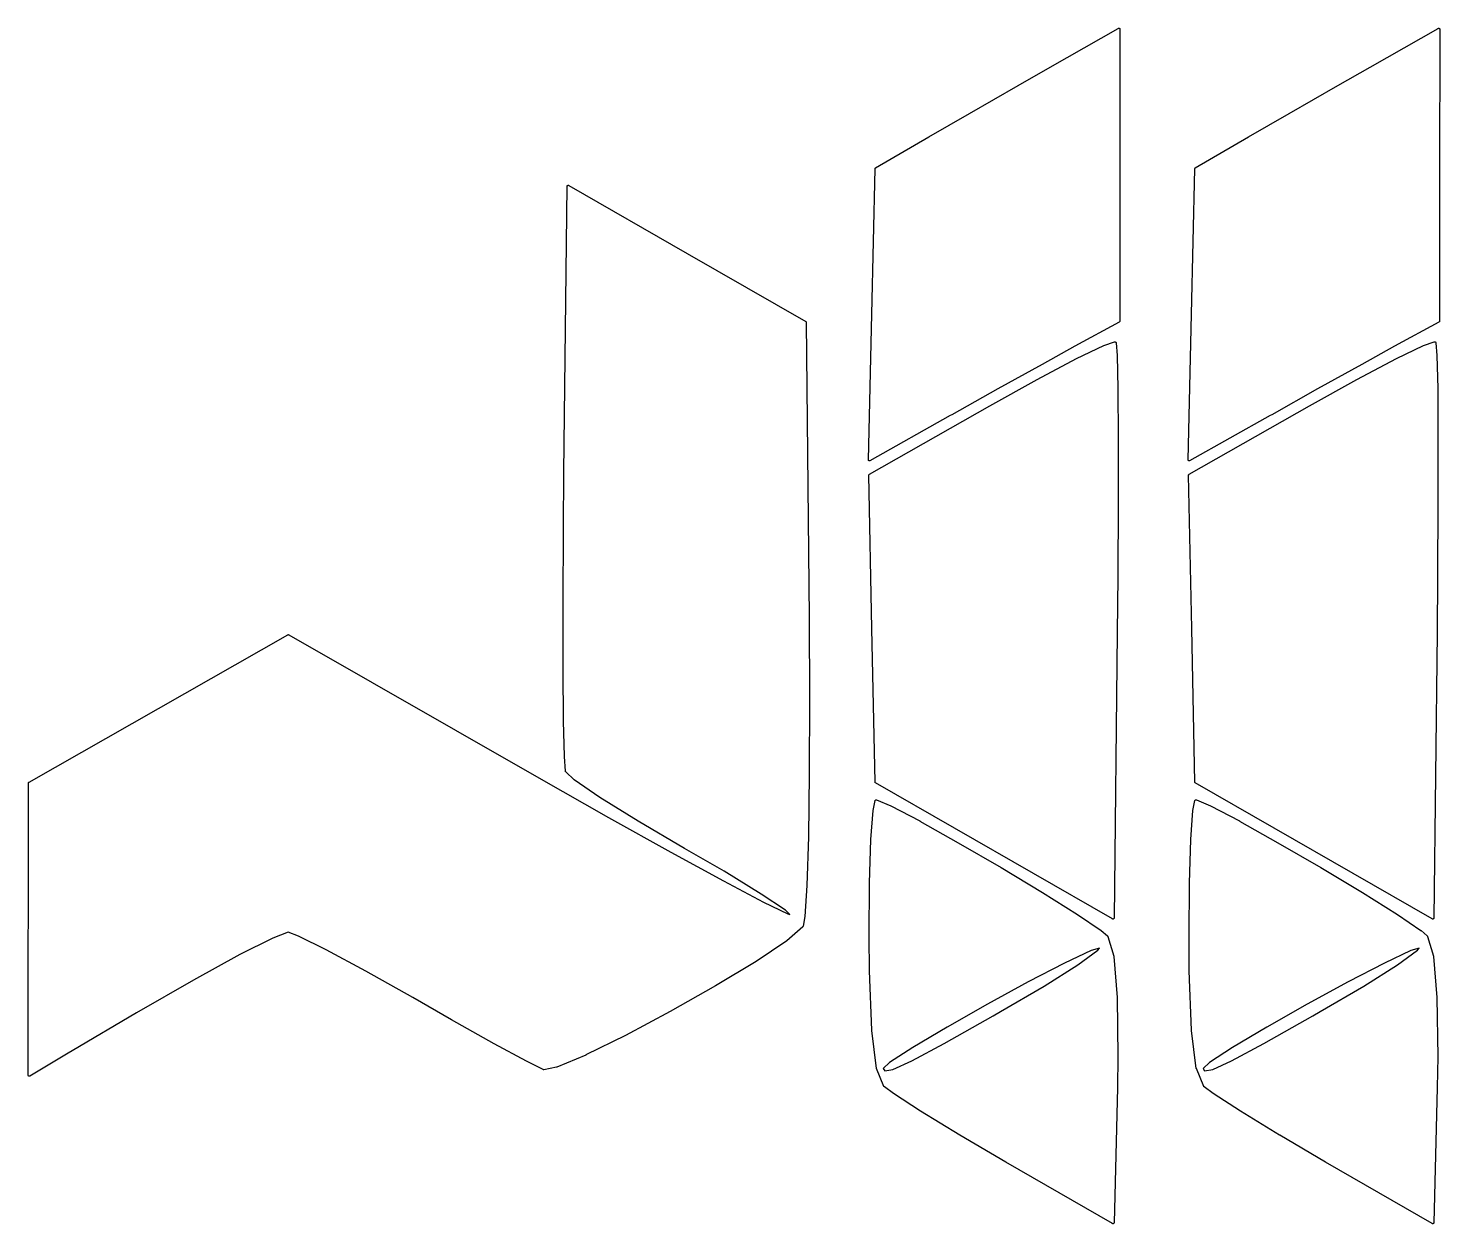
# Model space of a CAD drawing. Header units: inches. Extents: x 37 to 422, y 22 to 313.
# Drawn here: x 132.61 to 152.79, y 246.06 to 263.16 of the extents above; entities that cross this region are included whole.
import ezdxf

# ---------------------------------------------------------------- set-up
doc = ezdxf.new("R2010")
doc.units = ezdxf.units.IN
doc.header["$MEASUREMENT"] = 0
doc.layers.add('Etching', color=142, linetype='Continuous')

msp = doc.modelspace()

# ---------------------------------------------------------------- linework, layer by layer
at = {"layer": 'Etching', "linetype": 'Continuous'}
for p, q in [((147.227, 262.601), (148.199, 263.155)), ((148.199, 263.155), (148.202, 263.156)), ((148.202, 263.156), (148.205, 263.156)), ((148.205, 263.156), (148.205, 263.157)), ((148.205, 263.157), (148.208, 263.156)), ((148.205, 263.156), (148.205, 263.156)), ((148.208, 263.156), (148.211, 263.156)), ((148.211, 263.156), (148.211, 263.156)), ((148.211, 263.156), (148.211, 263.156)), ((148.211, 263.156), (148.214, 263.156)), ((148.214, 263.156), (148.214, 263.155)), ((148.214, 263.155), (148.214, 263.155)), ((148.214, 263.155), (148.214, 263.155)), ((148.214, 263.155), (148.217, 263.153)), ((148.217, 263.153), (148.22, 263.151)), ((148.22, 263.151), (148.22, 263.151)), ((148.22, 263.151), (148.22, 263.151)), ((148.22, 263.151), (148.22, 263.149)), ((148.22, 263.149), (148.223, 263.147)), ((148.223, 263.142), (148.22, 261.055)), ((148.223, 263.147), (148.223, 263.147)), ((148.223, 263.147), (148.223, 263.147)), ((148.223, 263.147), (148.223, 263.144)), ((148.223, 263.144), (148.223, 263.142)), ((151.799, 262.601), (152.771, 263.155)), ((152.771, 263.155), (152.774, 263.156)), ((152.774, 263.156), (152.777, 263.156)), ((152.777, 263.156), (152.777, 263.157)), ((152.777, 263.157), (152.78, 263.156)), ((152.777, 263.156), (152.777, 263.156)), ((152.78, 263.156), (152.783, 263.156)), ((152.783, 263.156), (152.783, 263.156)), ((152.783, 263.156), (152.783, 263.156)), ((152.783, 263.156), (152.786, 263.156)), ((152.786, 263.156), (152.786, 263.155)), ((152.786, 263.155), (152.786, 263.155)), ((152.786, 263.155), (152.786, 263.155)), ((152.786, 263.155), (152.789, 263.153)), ((152.789, 263.153), (152.792, 263.151)), ((152.792, 263.151), (152.792, 263.151)), ((152.792, 263.151), (152.792, 263.151)), ((152.792, 263.151), (152.792, 263.149)), ((152.792, 263.149), (152.795, 263.147)), ((152.795, 263.142), (152.792, 261.055)), ((152.795, 263.147), (152.795, 263.147)), ((152.795, 263.147), (152.795, 263.147)), ((152.795, 263.147), (152.795, 263.144)), ((152.795, 263.144), (152.795, 263.142)), ((146.765, 262.337), (147.227, 262.601)), ((147.227, 262.601), (147.227, 262.601)), ((147.227, 262.601), (147.227, 262.601)), ((151.337, 262.337), (151.799, 262.601)), ((151.799, 262.601), (151.799, 262.601)), ((151.799, 262.601), (151.799, 262.601)), ((146.072, 261.939), (146.765, 262.337)), ((146.765, 262.337), (146.765, 262.337)), ((146.765, 262.337), (146.765, 262.337)), ((150.644, 261.939), (151.337, 262.337)), ((151.337, 262.337), (151.337, 262.337)), ((151.337, 262.337), (151.337, 262.337)), ((145.49, 261.604), (146.072, 261.939)), ((146.072, 261.939), (146.072, 261.939)), ((146.072, 261.939), (146.072, 261.939)), ((150.062, 261.604), (150.644, 261.939)), ((150.644, 261.939), (150.644, 261.939)), ((150.644, 261.939), (150.644, 261.939)), ((144.728, 261.16), (145.49, 261.603)), ((145.49, 261.603), (145.49, 261.604)), ((145.49, 261.603), (145.49, 261.603)), ((149.3, 261.16), (150.062, 261.603)), ((150.062, 261.603), (150.062, 261.604)), ((150.062, 261.603), (150.062, 261.603)), ((144.674, 259.067), (144.722, 261.147)), ((144.722, 261.152), (144.725, 261.154)), ((144.722, 261.149), (144.722, 261.152)), ((144.722, 261.152), (144.722, 261.152)), ((144.722, 261.152), (144.722, 261.152)), ((144.722, 261.147), (144.722, 261.149)), ((144.725, 261.157), (144.728, 261.158)), ((144.725, 261.156), (144.725, 261.157)), ((144.725, 261.154), (144.725, 261.156)), ((144.725, 261.156), (144.725, 261.156)), ((144.728, 261.158), (144.728, 261.16)), ((149.246, 259.067), (149.294, 261.147)), ((149.294, 261.152), (149.297, 261.154)), ((149.294, 261.149), (149.294, 261.152)), ((149.294, 261.152), (149.294, 261.152)), ((149.294, 261.152), (149.294, 261.152)), ((149.294, 261.147), (149.294, 261.149)), ((149.297, 261.157), (149.3, 261.158)), ((149.297, 261.156), (149.297, 261.157)), ((149.297, 261.154), (149.297, 261.156)), ((149.297, 261.156), (149.297, 261.156)), ((149.3, 261.158), (149.3, 261.16)), ((148.22, 261.055), (148.22, 261.055)), ((148.22, 261.055), (148.22, 258.968)), ((152.792, 261.055), (152.792, 261.055)), ((152.792, 261.055), (152.792, 258.968)), ((140.273, 256.803), (140.318, 260.897)), ((140.318, 260.902), (140.321, 260.903)), ((140.318, 260.9), (140.318, 260.902)), ((140.318, 260.897), (140.318, 260.9)), ((140.321, 260.907), (140.324, 260.909)), ((140.321, 260.905), (140.321, 260.907)), ((140.321, 260.907), (140.321, 260.907)), ((140.321, 260.907), (140.321, 260.907)), ((140.321, 260.903), (140.321, 260.905)), ((140.321, 260.903), (140.321, 260.903)), ((140.324, 260.909), (140.327, 260.91)), ((140.327, 260.91), (140.33, 260.911)), ((140.327, 260.91), (140.327, 260.91)), ((140.327, 260.91), (140.327, 260.91)), ((140.33, 260.911), (140.33, 260.912)), ((140.33, 260.912), (140.33, 260.912)), ((140.33, 260.912), (140.33, 260.912)), ((140.33, 260.912), (140.333, 260.912)), ((140.333, 260.912), (140.336, 260.912)), ((140.336, 260.912), (140.336, 260.912)), ((140.336, 260.912), (140.336, 260.912)), ((140.336, 260.912), (140.339, 260.911)), ((140.339, 260.911), (140.342, 260.91)), ((140.342, 260.91), (142.034, 259.938)), ((142.034, 259.938), (143.729, 258.965)), ((143.729, 258.965), (143.729, 258.964)), ((143.729, 258.964), (143.732, 258.962)), ((143.732, 258.962), (143.732, 258.962)), ((143.732, 258.962), (143.732, 258.962)), ((143.732, 258.962), (143.732, 258.96)), ((143.732, 258.96), (143.735, 258.958)), ((143.735, 258.958), (143.735, 258.958)), ((143.735, 258.958), (143.735, 258.958)), ((143.735, 258.958), (143.735, 258.956)), ((143.735, 258.956), (143.735, 258.953)), ((143.735, 258.953), (143.777, 254.727)), ((144.626, 256.986), (144.674, 259.067)), ((144.674, 259.067), (144.674, 259.067)), ((148.211, 258.955), (147.578, 258.609)), ((148.214, 258.957), (148.211, 258.955)), ((148.211, 258.955), (148.211, 258.955)), ((148.211, 258.955), (148.211, 258.955)), ((148.217, 258.959), (148.214, 258.957)), ((148.22, 258.963), (148.217, 258.961)), ((148.217, 258.961), (148.217, 258.959)), ((148.217, 258.959), (148.217, 258.959)), ((148.217, 258.959), (148.217, 258.959)), ((148.22, 258.968), (148.22, 258.968)), ((148.22, 258.968), (148.22, 258.968)), ((148.22, 258.968), (148.22, 258.965)), ((148.22, 258.965), (148.22, 258.963)), ((148.22, 258.963), (148.22, 258.963)), ((148.22, 258.963), (148.22, 258.963)), ((149.198, 256.986), (149.246, 259.067)), ((149.246, 259.067), (149.246, 259.067)), ((152.783, 258.955), (152.15, 258.609)), ((152.786, 258.957), (152.783, 258.955)), ((152.783, 258.955), (152.783, 258.955)), ((152.783, 258.955), (152.783, 258.955)), ((152.789, 258.959), (152.786, 258.957)), ((152.792, 258.963), (152.789, 258.961)), ((152.789, 258.961), (152.789, 258.959)), ((152.789, 258.959), (152.789, 258.959)), ((152.789, 258.959), (152.789, 258.959)), ((152.792, 258.968), (152.792, 258.968)), ((152.792, 258.968), (152.792, 258.968)), ((152.792, 258.968), (152.792, 258.965)), ((152.792, 258.965), (152.792, 258.963)), ((152.792, 258.963), (152.792, 258.963)), ((152.792, 258.963), (152.792, 258.963)), ((147.578, 258.609), (147.11, 258.35)), ((147.578, 258.609), (147.578, 258.609)), ((147.602, 258.433), (147.992, 258.622)), ((147.992, 258.623), (148.145, 258.672)), ((147.992, 258.622), (147.992, 258.623)), ((147.992, 258.623), (147.992, 258.623)), ((148.145, 258.672), (148.148, 258.672)), ((148.148, 258.672), (148.148, 258.673)), ((148.148, 258.673), (148.148, 258.673)), ((148.148, 258.673), (148.151, 258.673)), ((148.151, 258.673), (148.151, 258.673)), ((148.151, 258.673), (148.154, 258.673)), ((148.151, 258.673), (148.151, 258.673)), ((148.154, 258.673), (148.157, 258.672)), ((148.157, 258.672), (148.157, 258.672)), ((148.157, 258.672), (148.157, 258.672)), ((148.157, 258.672), (148.16, 258.671)), ((148.16, 258.671), (148.16, 258.669)), ((148.16, 258.669), (148.16, 258.669)), ((148.16, 258.669), (148.16, 258.669)), ((148.16, 258.669), (148.163, 258.667)), ((148.163, 258.667), (148.163, 258.665)), ((148.163, 258.665), (148.163, 258.665)), ((148.163, 258.665), (148.163, 258.665)), ((148.163, 258.665), (148.166, 258.662)), ((148.166, 258.662), (148.166, 258.66)), ((148.166, 258.66), (148.166, 258.66)), ((148.166, 258.66), (148.166, 258.659)), ((148.166, 258.659), (148.181, 258.48)), ((152.15, 258.609), (151.682, 258.35)), ((152.15, 258.609), (152.15, 258.609)), ((152.174, 258.433), (152.564, 258.622)), ((152.564, 258.623), (152.717, 258.672)), ((152.564, 258.622), (152.564, 258.623)), ((152.564, 258.623), (152.564, 258.623)), ((152.717, 258.672), (152.72, 258.672)), ((152.72, 258.672), (152.72, 258.673)), ((152.72, 258.673), (152.72, 258.673)), ((152.72, 258.673), (152.723, 258.673)), ((152.723, 258.673), (152.723, 258.673)), ((152.723, 258.673), (152.726, 258.673)), ((152.723, 258.673), (152.723, 258.673)), ((152.726, 258.673), (152.729, 258.672)), ((152.729, 258.672), (152.729, 258.672)), ((152.729, 258.672), (152.729, 258.672)), ((152.729, 258.672), (152.732, 258.671)), ((152.732, 258.671), (152.732, 258.669)), ((152.732, 258.669), (152.732, 258.669)), ((152.732, 258.669), (152.732, 258.669)), ((152.732, 258.669), (152.735, 258.667)), ((152.735, 258.667), (152.735, 258.665)), ((152.735, 258.665), (152.735, 258.665)), ((152.735, 258.665), (152.735, 258.665)), ((152.735, 258.665), (152.738, 258.662)), ((152.738, 258.662), (152.738, 258.66)), ((152.738, 258.66), (152.738, 258.66)), ((152.738, 258.66), (152.738, 258.659)), ((152.738, 258.659), (152.753, 258.48)), ((147.11, 258.35), (146.477, 257.999)), ((147.038, 258.134), (147.602, 258.433)), ((147.602, 258.433), (147.602, 258.433)), ((147.602, 258.433), (147.602, 258.433)), ((148.181, 258.48), (148.181, 258.479)), ((148.181, 258.479), (148.181, 258.479)), ((148.181, 258.479), (148.193, 258.008)), ((151.682, 258.35), (151.049, 257.999)), ((151.61, 258.134), (152.174, 258.433)), ((152.174, 258.433), (152.174, 258.433)), ((152.174, 258.433), (152.174, 258.433)), ((152.753, 258.48), (152.753, 258.479)), ((152.753, 258.479), (152.753, 258.479)), ((152.753, 258.479), (152.765, 258.008)), ((146.36, 257.757), (147.038, 258.134)), ((147.038, 258.134), (147.038, 258.134)), ((147.038, 258.134), (147.038, 258.134)), ((150.932, 257.757), (151.61, 258.134)), ((151.61, 258.134), (151.61, 258.134)), ((151.61, 258.134), (151.61, 258.134)), ((146.477, 257.999), (145.82, 257.63)), ((148.193, 258.008), (148.193, 258.008)), ((148.193, 258.008), (148.193, 258.008)), ((148.193, 258.008), (148.196, 257.292)), ((151.049, 257.999), (150.392, 257.63)), ((152.765, 258.008), (152.765, 258.008)), ((152.765, 258.008), (152.765, 258.008)), ((152.765, 258.008), (152.768, 257.292)), ((144.641, 256.78), (146.36, 257.757)), ((146.36, 257.757), (146.36, 257.757)), ((146.36, 257.757), (146.36, 257.757)), ((149.213, 256.78), (150.932, 257.757)), ((150.932, 257.757), (150.932, 257.757)), ((150.932, 257.757), (150.932, 257.757)), ((145.796, 257.618), (144.647, 256.973)), ((145.82, 257.63), (145.796, 257.618)), ((145.82, 257.63), (145.82, 257.63)), ((150.368, 257.618), (149.219, 256.973)), ((150.392, 257.63), (150.368, 257.618)), ((150.392, 257.63), (150.392, 257.63)), ((148.196, 257.292), (148.196, 257.292)), ((148.196, 257.292), (148.196, 257.292)), ((148.196, 257.292), (148.196, 256.379)), ((152.768, 257.292), (152.768, 257.292)), ((152.768, 257.292), (152.768, 257.292)), ((152.768, 257.292), (152.768, 256.379)), ((144.626, 256.984), (144.626, 256.986)), ((144.626, 256.986), (144.626, 256.986)), ((144.626, 256.986), (144.626, 256.986)), ((144.626, 256.981), (144.626, 256.984)), ((144.629, 256.979), (144.626, 256.981)), ((144.626, 256.981), (144.626, 256.981)), ((144.626, 256.981), (144.626, 256.981)), ((144.629, 256.976), (144.629, 256.979)), ((144.632, 256.975), (144.629, 256.976)), ((144.629, 256.976), (144.629, 256.976)), ((144.629, 256.976), (144.629, 256.976)), ((144.632, 256.973), (144.632, 256.975)), ((144.635, 256.972), (144.632, 256.973)), ((144.632, 256.973), (144.632, 256.973)), ((144.632, 256.973), (144.632, 256.973)), ((144.638, 256.971), (144.635, 256.972)), ((144.641, 256.971), (144.638, 256.971)), ((144.638, 256.971), (144.638, 256.971)), ((144.638, 256.971), (144.638, 256.971)), ((144.644, 256.971), (144.641, 256.971)), ((144.647, 256.972), (144.644, 256.971)), ((144.644, 256.971), (144.644, 256.971)), ((144.644, 256.971), (144.644, 256.971)), ((144.647, 256.973), (144.647, 256.973)), ((144.647, 256.973), (144.647, 256.973)), ((144.647, 256.973), (144.647, 256.972)), ((149.198, 256.984), (149.198, 256.986)), ((149.198, 256.986), (149.198, 256.986)), ((149.198, 256.986), (149.198, 256.986)), ((149.198, 256.981), (149.198, 256.984)), ((149.201, 256.979), (149.198, 256.981)), ((149.198, 256.981), (149.198, 256.981)), ((149.198, 256.981), (149.198, 256.981)), ((149.201, 256.976), (149.201, 256.979)), ((149.204, 256.975), (149.201, 256.976)), ((149.201, 256.976), (149.201, 256.976)), ((149.201, 256.976), (149.201, 256.976)), ((149.204, 256.973), (149.204, 256.975)), ((149.207, 256.972), (149.204, 256.973)), ((149.204, 256.973), (149.204, 256.973)), ((149.204, 256.973), (149.204, 256.973)), ((149.21, 256.971), (149.207, 256.972)), ((149.213, 256.971), (149.21, 256.971)), ((149.21, 256.971), (149.21, 256.971)), ((149.21, 256.971), (149.21, 256.971)), ((149.216, 256.971), (149.213, 256.971)), ((149.219, 256.972), (149.216, 256.971)), ((149.216, 256.971), (149.216, 256.971)), ((149.216, 256.971), (149.216, 256.971)), ((149.219, 256.973), (149.219, 256.973)), ((149.219, 256.973), (149.219, 256.973)), ((149.219, 256.973), (149.219, 256.972)), ((140.267, 256.005), (140.273, 256.803)), ((140.273, 256.803), (140.273, 256.803)), ((140.273, 256.803), (140.273, 256.803)), ((144.632, 256.769), (144.632, 256.772)), ((144.632, 256.772), (144.635, 256.772)), ((144.632, 256.767), (144.632, 256.769)), ((144.677, 254.573), (144.632, 256.767)), ((144.632, 256.767), (144.632, 256.767)), ((144.632, 256.767), (144.632, 256.767)), ((144.635, 256.777), (144.638, 256.778)), ((144.635, 256.776), (144.635, 256.777)), ((144.635, 256.777), (144.635, 256.777)), ((144.635, 256.774), (144.635, 256.776)), ((144.635, 256.772), (144.635, 256.774)), ((144.635, 256.772), (144.635, 256.772)), ((144.638, 256.778), (144.641, 256.78)), ((144.641, 256.78), (144.641, 256.78)), ((144.641, 256.78), (144.641, 256.78)), ((149.204, 256.769), (149.204, 256.772)), ((149.204, 256.772), (149.207, 256.772)), ((149.204, 256.767), (149.204, 256.769)), ((149.249, 254.573), (149.204, 256.767)), ((149.204, 256.767), (149.204, 256.767)), ((149.204, 256.767), (149.204, 256.767)), ((149.207, 256.777), (149.21, 256.778)), ((149.207, 256.776), (149.207, 256.777)), ((149.207, 256.777), (149.207, 256.777)), ((149.207, 256.774), (149.207, 256.776)), ((149.207, 256.772), (149.207, 256.774)), ((149.207, 256.772), (149.207, 256.772)), ((149.21, 256.778), (149.213, 256.78)), ((149.213, 256.78), (149.213, 256.78)), ((149.213, 256.78), (149.213, 256.78)), ((148.196, 256.379), (148.19, 255.316)), ((148.196, 256.379), (148.196, 256.379)), ((148.196, 256.379), (148.196, 256.379)), ((152.768, 256.379), (152.762, 255.316)), ((152.768, 256.379), (152.768, 256.379)), ((152.768, 256.379), (152.768, 256.379)), ((140.261, 254.927), (140.267, 256.005)), ((140.267, 256.005), (140.267, 256.005)), ((140.267, 256.005), (140.267, 256.005)), ((148.19, 255.316), (148.184, 254.515)), ((148.19, 255.316), (148.19, 255.316)), ((148.19, 255.316), (148.19, 255.316)), ((152.762, 255.316), (152.756, 254.515)), ((152.762, 255.316), (152.762, 255.316)), ((152.762, 255.316), (152.762, 255.316)), ((140.261, 254.926), (140.261, 254.927)), ((140.261, 254.927), (140.261, 254.927)), ((140.261, 253.991), (140.261, 254.926)), ((143.777, 254.727), (143.777, 254.727)), ((143.777, 254.727), (143.777, 254.727)), ((143.777, 254.727), (143.783, 253.559)), ((134.474, 253.431), (136.325, 254.486)), ((136.325, 254.486), (136.328, 254.487)), ((136.325, 254.486), (136.325, 254.486)), ((136.328, 254.487), (136.328, 254.487)), ((136.328, 254.487), (136.328, 254.487)), ((136.328, 254.487), (136.331, 254.487)), ((136.331, 254.487), (136.334, 254.487)), ((136.334, 254.487), (136.334, 254.487)), ((136.334, 254.487), (136.334, 254.487)), ((136.334, 254.487), (136.337, 254.486)), ((136.337, 254.486), (136.34, 254.486)), ((136.34, 254.486), (139.916, 252.439)), ((144.722, 252.38), (144.677, 254.573)), ((148.184, 254.515), (148.139, 250.435)), ((148.184, 254.515), (148.184, 254.515)), ((148.184, 254.515), (148.184, 254.515)), ((149.294, 252.38), (149.249, 254.573)), ((152.756, 254.515), (152.711, 250.435)), ((152.756, 254.515), (152.756, 254.515)), ((152.756, 254.515), (152.756, 254.515)), ((140.267, 253.249), (140.261, 253.991)), ((140.261, 253.991), (140.261, 253.991)), ((140.261, 253.991), (140.261, 253.991)), ((143.783, 253.559), (143.78, 252.5)), ((143.783, 253.559), (143.783, 253.559)), ((143.783, 253.559), (143.783, 253.559)), ((132.626, 252.377), (134.474, 253.431)), ((140.279, 252.748), (140.267, 253.249)), ((140.267, 253.249), (140.267, 253.249)), ((140.267, 253.249), (140.267, 253.249)), ((140.279, 252.747), (140.279, 252.748)), ((140.294, 252.536), (140.279, 252.747)), ((140.279, 252.747), (140.279, 252.747)), ((140.294, 252.535), (140.294, 252.536)), ((140.297, 252.533), (140.294, 252.535)), ((140.294, 252.535), (140.294, 252.535)), ((140.297, 252.53), (140.297, 252.533)), ((140.297, 252.528), (140.297, 252.53)), ((140.297, 252.53), (140.297, 252.53)), ((140.297, 252.53), (140.297, 252.53)), ((140.3, 252.526), (140.297, 252.528)), ((140.42, 252.413), (140.3, 252.526)), ((140.3, 252.526), (140.3, 252.526)), ((140.3, 252.526), (140.3, 252.526)), ((143.78, 252.5), (143.768, 251.598)), ((143.78, 252.5), (143.78, 252.5)), ((143.78, 252.5), (143.78, 252.5)), ((132.614, 248.188), (132.617, 252.364)), ((132.617, 252.367), (132.62, 252.369)), ((132.617, 252.364), (132.617, 252.367)), ((132.617, 252.364), (132.617, 252.364)), ((132.617, 252.364), (132.617, 252.364)), ((132.62, 252.374), (132.623, 252.376)), ((132.62, 252.372), (132.62, 252.374)), ((132.62, 252.374), (132.62, 252.374)), ((132.62, 252.374), (132.62, 252.374)), ((132.62, 252.37), (132.62, 252.372)), ((132.62, 252.369), (132.62, 252.37)), ((132.62, 252.369), (132.62, 252.369)), ((132.623, 252.376), (132.626, 252.377)), ((132.626, 252.377), (132.626, 252.377)), ((132.626, 252.377), (132.626, 252.377)), ((139.916, 252.439), (139.916, 252.439)), ((139.916, 252.439), (140.909, 251.875)), ((140.42, 252.412), (140.42, 252.413)), ((140.42, 252.411), (140.42, 252.412)), ((140.786, 252.159), (140.42, 252.411)), ((144.722, 252.377), (144.722, 252.38)), ((144.722, 252.375), (144.722, 252.377)), ((144.722, 252.374), (144.722, 252.375)), ((144.725, 252.372), (144.722, 252.374)), ((144.722, 252.374), (144.722, 252.374)), ((144.725, 252.37), (144.725, 252.372)), ((144.728, 252.368), (144.725, 252.37)), ((144.725, 252.37), (144.725, 252.37)), ((144.725, 252.37), (144.725, 252.37)), ((144.728, 252.367), (144.728, 252.368)), ((148.115, 250.422), (144.728, 252.367)), ((149.294, 252.377), (149.294, 252.38)), ((149.294, 252.375), (149.294, 252.377)), ((149.294, 252.374), (149.294, 252.375)), ((149.297, 252.372), (149.294, 252.374)), ((149.294, 252.374), (149.294, 252.374)), ((149.297, 252.37), (149.297, 252.372)), ((149.3, 252.368), (149.297, 252.37)), ((149.297, 252.37), (149.297, 252.37)), ((149.297, 252.37), (149.297, 252.37)), ((149.3, 252.367), (149.3, 252.368)), ((152.687, 250.422), (149.3, 252.367)), ((140.786, 252.158), (140.786, 252.159)), ((140.786, 252.159), (140.786, 252.159)), ((141.332, 251.818), (140.786, 252.158)), ((144.692, 251.975), (144.722, 252.114)), ((144.722, 252.114), (144.725, 252.116)), ((144.725, 252.119), (144.728, 252.12)), ((144.725, 252.118), (144.725, 252.119)), ((144.725, 252.116), (144.725, 252.118)), ((144.725, 252.118), (144.725, 252.118)), ((144.728, 252.122), (144.731, 252.123)), ((144.728, 252.12), (144.728, 252.122)), ((144.728, 252.122), (144.728, 252.122)), ((144.728, 252.122), (144.728, 252.122)), ((144.731, 252.123), (144.734, 252.125)), ((144.734, 252.125), (144.734, 252.125)), ((144.734, 252.125), (144.734, 252.125)), ((144.734, 252.125), (144.737, 252.125)), ((144.737, 252.125), (144.737, 252.125)), ((144.737, 252.125), (144.74, 252.125)), ((144.737, 252.125), (144.737, 252.125)), ((144.737, 252.125), (144.737, 252.125)), ((144.74, 252.125), (144.743, 252.124)), ((144.743, 252.124), (144.743, 252.124)), ((144.743, 252.124), (144.743, 252.124)), ((144.743, 252.124), (144.743, 252.124)), ((144.743, 252.124), (144.947, 252.041)), ((149.264, 251.975), (149.294, 252.114)), ((149.294, 252.114), (149.297, 252.116)), ((149.297, 252.119), (149.3, 252.12)), ((149.297, 252.118), (149.297, 252.119)), ((149.297, 252.116), (149.297, 252.118)), ((149.297, 252.118), (149.297, 252.118)), ((149.3, 252.122), (149.303, 252.123)), ((149.3, 252.12), (149.3, 252.122)), ((149.3, 252.122), (149.3, 252.122)), ((149.3, 252.122), (149.3, 252.122)), ((149.303, 252.123), (149.306, 252.125)), ((149.306, 252.125), (149.306, 252.125)), ((149.306, 252.125), (149.306, 252.125)), ((149.306, 252.125), (149.309, 252.125)), ((149.309, 252.125), (149.309, 252.125)), ((149.309, 252.125), (149.312, 252.125)), ((149.309, 252.125), (149.309, 252.125)), ((149.309, 252.125), (149.309, 252.125)), ((149.312, 252.125), (149.315, 252.124)), ((149.315, 252.124), (149.315, 252.124)), ((149.315, 252.124), (149.315, 252.124)), ((149.315, 252.124), (149.315, 252.124)), ((149.315, 252.124), (149.519, 252.041)), ((140.909, 251.875), (140.909, 251.875)), ((140.909, 251.875), (141.803, 251.376)), ((144.662, 251.559), (144.692, 251.973)), ((144.692, 251.974), (144.692, 251.975)), ((144.692, 251.973), (144.692, 251.974)), ((144.947, 252.041), (144.947, 252.041)), ((144.947, 252.041), (144.947, 252.041)), ((144.947, 252.041), (145.361, 251.823)), ((149.234, 251.559), (149.264, 251.973)), ((149.264, 251.974), (149.264, 251.975)), ((149.264, 251.973), (149.264, 251.974)), ((149.519, 252.041), (149.519, 252.041)), ((149.519, 252.041), (149.519, 252.041)), ((149.519, 252.041), (149.933, 251.823)), ((141.995, 251.431), (141.332, 251.818)), ((141.332, 251.818), (141.332, 251.818)), ((141.332, 251.818), (141.332, 251.818)), ((145.361, 251.823), (145.361, 251.822)), ((145.361, 251.822), (145.361, 251.822)), ((145.361, 251.822), (145.91, 251.513)), ((149.933, 251.823), (149.933, 251.822)), ((149.933, 251.822), (149.933, 251.822)), ((149.933, 251.822), (150.482, 251.513)), ((143.768, 251.597), (143.747, 250.901)), ((143.768, 251.598), (143.768, 251.598)), ((143.768, 251.598), (143.768, 251.597)), ((144.644, 250.935), (144.662, 251.558)), ((144.662, 251.558), (144.662, 251.559)), ((144.662, 251.559), (144.662, 251.559)), ((145.91, 251.513), (145.91, 251.513)), ((145.91, 251.513), (145.91, 251.513)), ((145.91, 251.513), (146.522, 251.157)), ((149.216, 250.935), (149.234, 251.558)), ((149.234, 251.558), (149.234, 251.559)), ((149.234, 251.559), (149.234, 251.559)), ((150.482, 251.513), (150.482, 251.513)), ((150.482, 251.513), (150.482, 251.513)), ((150.482, 251.513), (151.094, 251.157)), ((141.803, 251.376), (141.803, 251.376)), ((141.803, 251.376), (142.556, 250.965)), ((142.562, 251.104), (141.995, 251.431)), ((141.995, 251.431), (141.995, 251.431)), ((141.995, 251.431), (141.995, 251.431)), ((143.093, 250.779), (142.562, 251.104)), ((146.522, 251.157), (146.522, 251.157)), ((146.522, 251.157), (146.522, 251.157)), ((146.522, 251.157), (147.116, 250.799)), ((151.094, 251.157), (151.094, 251.157)), ((151.094, 251.157), (151.094, 251.157)), ((151.094, 251.157), (151.688, 250.799)), ((142.556, 250.965), (143.126, 250.664)), ((143.747, 250.901), (143.717, 250.457)), ((143.747, 250.901), (143.747, 250.901)), ((143.747, 250.901), (143.747, 250.901)), ((144.638, 250.17), (144.644, 250.935)), ((144.644, 250.935), (144.644, 250.935)), ((144.644, 250.935), (144.644, 250.935)), ((149.21, 250.17), (149.216, 250.935)), ((149.216, 250.935), (149.216, 250.935)), ((149.216, 250.935), (149.216, 250.935)), ((143.441, 250.546), (143.093, 250.779)), ((143.126, 250.664), (143.474, 250.494)), ((147.116, 250.799), (147.116, 250.799)), ((147.116, 250.799), (147.116, 250.799)), ((147.116, 250.799), (147.617, 250.484)), ((151.688, 250.799), (151.688, 250.799)), ((151.688, 250.799), (151.688, 250.799)), ((151.688, 250.799), (152.189, 250.484)), ((143.501, 250.485), (143.441, 250.546)), ((143.474, 250.494), (143.501, 250.485)), ((143.717, 250.456), (143.693, 250.317)), ((143.717, 250.457), (143.717, 250.457)), ((143.717, 250.457), (143.717, 250.456)), ((147.617, 250.484), (147.617, 250.484)), ((147.617, 250.484), (147.617, 250.484)), ((147.617, 250.484), (147.953, 250.256)), ((152.189, 250.484), (152.189, 250.484)), ((152.189, 250.484), (152.189, 250.484)), ((152.189, 250.484), (152.525, 250.256)), ((143.687, 250.308), (143.462, 250.111)), ((143.69, 250.312), (143.687, 250.31)), ((143.687, 250.31), (143.687, 250.308)), ((143.693, 250.317), (143.69, 250.315)), ((143.69, 250.315), (143.69, 250.313)), ((143.69, 250.313), (143.69, 250.312)), ((143.69, 250.312), (143.69, 250.312)), ((147.953, 250.256), (147.953, 250.255)), ((147.953, 250.255), (147.956, 250.255)), ((147.956, 250.255), (148.043, 250.179)), ((148.118, 250.421), (148.115, 250.422)), ((148.121, 250.421), (148.118, 250.421)), ((148.124, 250.421), (148.121, 250.421)), ((148.121, 250.421), (148.121, 250.421)), ((148.121, 250.421), (148.121, 250.421)), ((148.127, 250.421), (148.124, 250.421)), ((148.124, 250.421), (148.124, 250.421)), ((148.124, 250.421), (148.124, 250.421)), ((148.13, 250.422), (148.127, 250.421)), ((148.127, 250.421), (148.127, 250.421)), ((148.133, 250.424), (148.13, 250.422)), ((148.13, 250.422), (148.13, 250.422)), ((148.13, 250.422), (148.13, 250.422)), ((148.136, 250.428), (148.133, 250.426)), ((148.133, 250.426), (148.133, 250.426)), ((148.133, 250.426), (148.133, 250.426)), ((148.133, 250.426), (148.133, 250.424)), ((148.139, 250.435), (148.136, 250.433)), ((148.136, 250.433), (148.136, 250.43)), ((148.136, 250.43), (148.136, 250.43)), ((148.136, 250.43), (148.136, 250.43)), ((148.136, 250.43), (148.136, 250.428)), ((152.525, 250.256), (152.525, 250.255)), ((152.525, 250.255), (152.528, 250.255)), ((152.528, 250.255), (152.615, 250.179)), ((152.69, 250.421), (152.687, 250.422)), ((152.693, 250.421), (152.69, 250.421)), ((152.696, 250.421), (152.693, 250.421)), ((152.693, 250.421), (152.693, 250.421)), ((152.693, 250.421), (152.693, 250.421)), ((152.699, 250.421), (152.696, 250.421)), ((152.696, 250.421), (152.696, 250.421)), ((152.696, 250.421), (152.696, 250.421)), ((152.702, 250.422), (152.699, 250.421)), ((152.699, 250.421), (152.699, 250.421)), ((152.705, 250.424), (152.702, 250.422)), ((152.702, 250.422), (152.702, 250.422)), ((152.702, 250.422), (152.702, 250.422)), ((152.708, 250.428), (152.705, 250.426)), ((152.705, 250.426), (152.705, 250.426)), ((152.705, 250.426), (152.705, 250.426)), ((152.705, 250.426), (152.705, 250.424)), ((152.711, 250.435), (152.708, 250.433)), ((152.708, 250.433), (152.708, 250.43)), ((152.708, 250.43), (152.708, 250.43)), ((152.708, 250.43), (152.708, 250.43)), ((152.708, 250.43), (152.708, 250.428)), ((136.109, 250.149), (135.641, 249.913)), ((136.328, 250.232), (136.109, 250.149)), ((136.478, 250.178), (136.328, 250.232)), ((136.874, 249.981), (136.478, 250.178)), ((143.459, 250.11), (143.021, 249.816)), ((143.462, 250.111), (143.459, 250.11)), ((143.462, 250.111), (143.462, 250.111)), ((144.638, 250.169), (144.638, 250.17)), ((144.638, 250.17), (144.638, 250.17)), ((144.641, 249.682), (144.638, 250.169)), ((148.043, 250.179), (148.046, 250.178)), ((148.046, 250.178), (148.046, 250.176)), ((148.046, 250.176), (148.046, 250.176)), ((148.046, 250.176), (148.049, 250.175)), ((148.049, 250.175), (148.049, 250.173)), ((148.049, 250.173), (148.049, 250.172)), ((148.049, 250.172), (148.133, 249.888)), ((149.21, 250.169), (149.21, 250.17)), ((149.21, 250.17), (149.21, 250.17)), ((149.213, 249.682), (149.21, 250.169)), ((152.615, 250.179), (152.618, 250.178)), ((152.618, 250.178), (152.618, 250.176)), ((152.618, 250.176), (152.618, 250.176)), ((152.618, 250.176), (152.621, 250.175)), ((152.621, 250.175), (152.621, 250.173)), ((152.621, 250.173), (152.621, 250.172)), ((152.621, 250.172), (152.705, 249.888)), ((135.641, 249.913), (134.978, 249.548)), ((137.441, 249.676), (136.874, 249.981)), ((147.809, 249.972), (147.431, 249.792)), ((147.62, 249.768), (147.905, 249.975)), ((147.929, 250.007), (147.809, 249.972)), ((147.905, 249.975), (147.929, 250.007)), ((148.133, 249.888), (148.133, 249.886)), ((148.133, 249.886), (148.133, 249.885)), ((148.133, 249.885), (148.181, 249.301)), ((152.381, 249.972), (152.003, 249.792)), ((152.192, 249.768), (152.477, 249.975)), ((152.501, 250.007), (152.381, 249.972)), ((152.477, 249.975), (152.501, 250.007)), ((152.705, 249.888), (152.705, 249.886)), ((152.705, 249.886), (152.705, 249.885)), ((152.705, 249.885), (152.753, 249.301)), ((138.113, 249.298), (137.441, 249.676)), ((143.021, 249.816), (142.442, 249.466)), ((143.021, 249.816), (143.021, 249.816)), ((143.021, 249.816), (143.021, 249.816)), ((144.641, 249.681), (144.641, 249.682)), ((144.641, 249.682), (144.641, 249.682)), ((144.674, 248.83), (144.641, 249.681)), ((147.431, 249.792), (146.912, 249.522)), ((147.137, 249.463), (147.62, 249.768)), ((149.213, 249.681), (149.213, 249.682)), ((149.213, 249.682), (149.213, 249.682)), ((149.246, 248.83), (149.213, 249.681)), ((152.003, 249.792), (151.484, 249.522)), ((151.709, 249.463), (152.192, 249.768)), ((134.978, 249.548), (134.162, 249.081)), ((142.442, 249.465), (141.794, 249.099)), ((142.442, 249.466), (142.442, 249.465)), ((142.442, 249.465), (142.442, 249.465)), ((146.912, 249.522), (146.327, 249.202)), ((146.513, 249.098), (147.137, 249.463)), ((151.484, 249.522), (150.899, 249.202)), ((151.085, 249.098), (151.709, 249.463)), ((138.665, 248.981), (138.113, 249.298)), ((148.181, 249.301), (148.181, 249.3)), ((148.181, 249.3), (148.181, 249.3)), ((148.181, 249.3), (148.193, 248.453)), ((152.753, 249.301), (152.753, 249.3)), ((152.753, 249.3), (152.753, 249.3)), ((152.753, 249.3), (152.765, 248.453)), ((134.162, 249.081), (133.241, 248.537)), ((141.794, 249.099), (141.152, 248.756)), ((141.794, 249.099), (141.794, 249.099)), ((141.794, 249.099), (141.794, 249.099)), ((145.709, 248.643), (146.408, 249.038)), ((146.327, 249.202), (145.751, 248.875)), ((146.408, 249.038), (146.513, 249.098)), ((146.408, 249.038), (146.408, 249.038)), ((150.281, 248.643), (150.98, 249.038)), ((150.899, 249.202), (150.323, 248.875)), ((150.98, 249.038), (151.085, 249.098)), ((150.98, 249.038), (150.98, 249.038)), ((139.277, 248.638), (138.665, 248.981)), ((138.665, 248.981), (138.665, 248.981)), ((138.665, 248.981), (138.665, 248.981)), ((145.751, 248.875), (145.259, 248.583)), ((150.323, 248.875), (149.831, 248.583)), ((139.736, 248.387), (139.277, 248.638)), ((139.277, 248.638), (139.277, 248.638)), ((139.277, 248.638), (139.277, 248.638)), ((141.152, 248.756), (140.588, 248.478)), ((141.152, 248.756), (141.152, 248.756)), ((141.152, 248.756), (141.152, 248.756)), ((144.674, 248.829), (144.674, 248.83)), ((144.674, 248.83), (144.674, 248.83)), ((144.74, 248.286), (144.674, 248.829)), ((145.247, 248.395), (145.709, 248.643)), ((149.246, 248.829), (149.246, 248.83)), ((149.246, 248.83), (149.246, 248.83)), ((149.312, 248.286), (149.246, 248.829)), ((149.819, 248.395), (150.281, 248.643)), ((133.187, 248.505), (132.638, 248.175)), ((133.241, 248.537), (133.187, 248.505)), ((133.187, 248.505), (133.187, 248.505)), ((140.588, 248.477), (140.171, 248.303)), ((140.588, 248.478), (140.588, 248.478)), ((140.588, 248.478), (140.588, 248.477)), ((145.259, 248.583), (144.929, 248.368)), ((148.193, 248.453), (148.187, 248.012)), ((148.193, 248.453), (148.193, 248.453)), ((148.193, 248.453), (148.193, 248.453)), ((149.831, 248.583), (149.501, 248.368)), ((152.765, 248.453), (152.759, 248.012)), ((152.765, 248.453), (152.765, 248.453)), ((152.765, 248.453), (152.765, 248.453)), ((139.976, 248.268), (139.736, 248.387)), ((139.736, 248.387), (139.736, 248.387)), ((139.736, 248.387), (139.736, 248.387)), ((139.979, 248.267), (139.976, 248.268)), ((139.982, 248.267), (139.979, 248.267)), ((139.979, 248.267), (139.979, 248.267)), ((139.985, 248.267), (139.982, 248.267)), ((139.982, 248.267), (139.982, 248.267)), ((139.982, 248.267), (139.982, 248.267)), ((140.168, 248.302), (139.985, 248.267)), ((140.171, 248.303), (140.168, 248.302)), ((140.171, 248.303), (140.171, 248.303)), ((144.743, 248.285), (144.74, 248.286)), ((144.743, 248.284), (144.743, 248.285)), ((144.743, 248.285), (144.743, 248.285)), ((144.743, 248.282), (144.743, 248.284)), ((144.848, 248.027), (144.743, 248.282)), ((144.743, 248.282), (144.743, 248.282)), ((144.929, 248.368), (144.839, 248.285)), ((144.839, 248.285), (144.86, 248.249)), ((144.86, 248.249), (144.977, 248.271)), ((144.977, 248.271), (145.247, 248.395)), ((149.315, 248.285), (149.312, 248.286)), ((149.315, 248.284), (149.315, 248.285)), ((149.315, 248.285), (149.315, 248.285)), ((149.315, 248.282), (149.315, 248.284)), ((149.42, 248.027), (149.315, 248.282)), ((149.315, 248.282), (149.315, 248.282)), ((149.501, 248.368), (149.411, 248.285)), ((149.411, 248.285), (149.432, 248.249)), ((149.432, 248.249), (149.549, 248.271)), ((149.549, 248.271), (149.819, 248.395)), ((132.614, 248.185), (132.614, 248.188)), ((132.614, 248.188), (132.614, 248.188)), ((132.614, 248.188), (132.614, 248.188)), ((132.614, 248.183), (132.614, 248.185)), ((132.617, 248.18), (132.614, 248.183)), ((132.614, 248.183), (132.614, 248.183)), ((132.614, 248.183), (132.614, 248.183)), ((132.617, 248.178), (132.617, 248.18)), ((132.62, 248.177), (132.617, 248.178)), ((132.617, 248.178), (132.617, 248.178)), ((132.617, 248.178), (132.617, 248.178)), ((132.62, 248.175), (132.62, 248.177)), ((132.623, 248.175), (132.62, 248.175)), ((132.623, 248.174), (132.623, 248.175)), ((132.623, 248.175), (132.623, 248.175)), ((132.626, 248.173), (132.623, 248.174)), ((132.629, 248.173), (132.626, 248.173)), ((132.626, 248.173), (132.626, 248.173)), ((132.626, 248.173), (132.626, 248.173)), ((132.632, 248.173), (132.629, 248.173)), ((132.635, 248.174), (132.632, 248.173)), ((132.632, 248.173), (132.632, 248.173)), ((132.632, 248.173), (132.632, 248.173)), ((132.638, 248.175), (132.635, 248.175)), ((132.635, 248.175), (132.635, 248.174)), ((132.638, 248.175), (132.638, 248.175)), ((144.851, 248.026), (144.848, 248.027)), ((144.851, 248.024), (144.851, 248.026)), ((149.423, 248.026), (149.42, 248.027)), ((149.423, 248.024), (149.423, 248.026)), ((144.851, 248.023), (144.851, 248.024)), ((144.851, 248.024), (144.851, 248.024)), ((144.854, 248.022), (144.851, 248.023)), ((144.854, 248.021), (144.854, 248.022)), ((144.983, 247.925), (144.854, 248.021)), ((145.373, 247.674), (144.983, 247.925)), ((144.983, 247.925), (144.983, 247.925)), ((144.983, 247.925), (144.983, 247.925)), ((148.187, 248.012), (148.139, 246.079)), ((148.187, 248.012), (148.187, 248.012)), ((148.187, 248.012), (148.187, 248.012)), ((149.423, 248.023), (149.423, 248.024)), ((149.423, 248.024), (149.423, 248.024)), ((149.426, 248.022), (149.423, 248.023)), ((149.426, 248.021), (149.426, 248.022)), ((149.555, 247.925), (149.426, 248.021)), ((149.945, 247.674), (149.555, 247.925)), ((149.555, 247.925), (149.555, 247.925)), ((149.555, 247.925), (149.555, 247.925)), ((152.759, 248.012), (152.711, 246.079)), ((152.759, 248.012), (152.759, 248.012)), ((152.759, 248.012), (152.759, 248.012)), ((145.373, 247.673), (145.373, 247.674)), ((145.931, 247.332), (145.373, 247.673)), ((145.373, 247.673), (145.373, 247.673)), ((149.945, 247.673), (149.945, 247.674)), ((150.503, 247.332), (149.945, 247.673)), ((149.945, 247.673), (149.945, 247.673)), ((145.934, 247.332), (145.931, 247.332)), ((145.931, 247.332), (145.931, 247.332)), ((146.591, 246.945), (145.934, 247.332)), ((150.506, 247.332), (150.503, 247.332)), ((150.503, 247.332), (150.503, 247.332)), ((151.163, 246.945), (150.506, 247.332)), ((148.115, 246.066), (146.591, 246.945)), ((146.591, 246.945), (146.591, 246.945)), ((146.591, 246.945), (146.591, 246.945)), ((152.687, 246.066), (151.163, 246.945)), ((151.163, 246.945), (151.163, 246.945)), ((151.163, 246.945), (151.163, 246.945)), ((148.118, 246.065), (148.115, 246.066)), ((148.121, 246.065), (148.118, 246.065)), ((148.124, 246.065), (148.121, 246.065)), ((148.121, 246.065), (148.121, 246.065)), ((148.121, 246.065), (148.121, 246.065)), ((148.127, 246.065), (148.124, 246.065)), ((148.124, 246.065), (148.124, 246.065)), ((148.124, 246.065), (148.124, 246.065)), ((148.13, 246.066), (148.127, 246.065)), ((148.127, 246.065), (148.127, 246.065)), ((148.133, 246.068), (148.13, 246.066)), ((148.13, 246.066), (148.13, 246.066)), ((148.13, 246.066), (148.13, 246.066)), ((148.136, 246.072), (148.133, 246.07)), ((148.133, 246.07), (148.133, 246.07)), ((148.133, 246.07), (148.133, 246.069)), ((148.133, 246.069), (148.133, 246.068)), ((148.139, 246.079), (148.136, 246.077)), ((148.136, 246.077), (148.136, 246.074)), ((148.136, 246.074), (148.136, 246.074)), ((148.136, 246.074), (148.136, 246.074)), ((148.136, 246.074), (148.136, 246.072)), ((152.69, 246.065), (152.687, 246.066)), ((152.693, 246.065), (152.69, 246.065)), ((152.696, 246.065), (152.693, 246.065)), ((152.693, 246.065), (152.693, 246.065)), ((152.693, 246.065), (152.693, 246.065)), ((152.699, 246.065), (152.696, 246.065)), ((152.696, 246.065), (152.696, 246.065)), ((152.696, 246.065), (152.696, 246.065)), ((152.702, 246.066), (152.699, 246.065)), ((152.699, 246.065), (152.699, 246.065)), ((152.705, 246.068), (152.702, 246.066)), ((152.702, 246.066), (152.702, 246.066)), ((152.702, 246.066), (152.702, 246.066)), ((152.708, 246.072), (152.705, 246.07)), ((152.705, 246.07), (152.705, 246.07)), ((152.705, 246.07), (152.705, 246.069)), ((152.705, 246.069), (152.705, 246.068)), ((152.711, 246.079), (152.708, 246.077)), ((152.708, 246.077), (152.708, 246.074)), ((152.708, 246.074), (152.708, 246.074)), ((152.708, 246.074), (152.708, 246.074)), ((152.708, 246.074), (152.708, 246.072))]:
    msp.add_line(p, q, dxfattribs=at)

doc.saveas('drawing.dxf')
